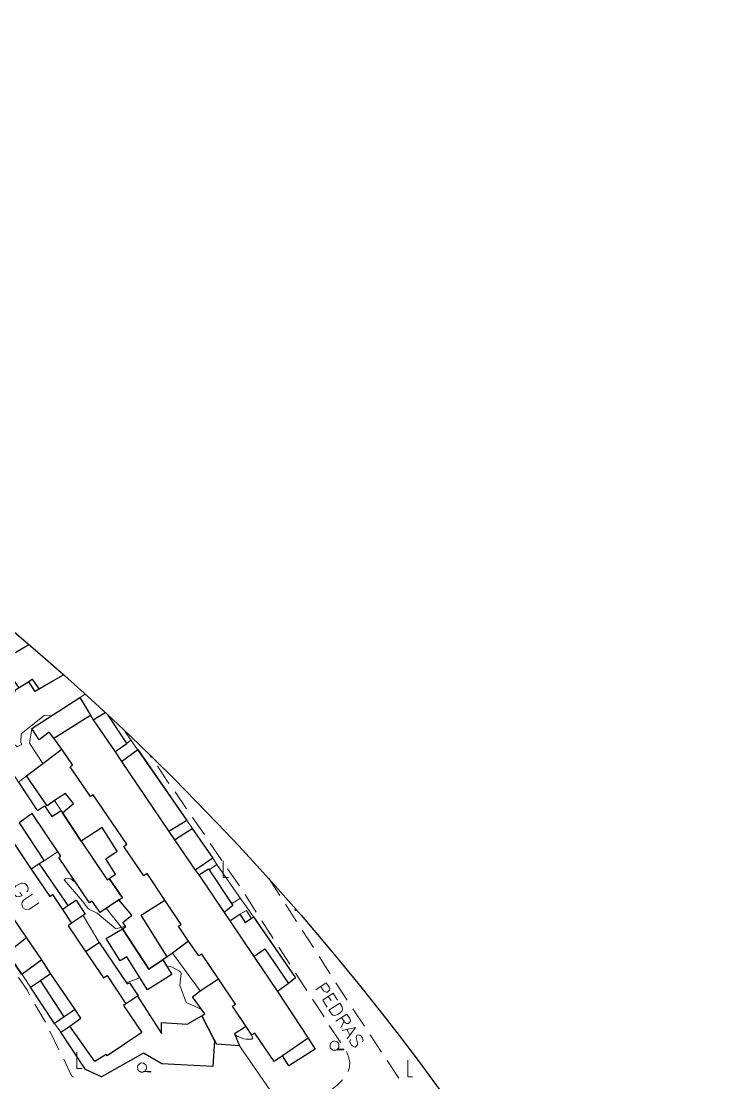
# Model space of a CAD drawing. Extents: x -2391 to 32076, y -11492 to 5852.
# Drawn here: x 4874.8 to 5011.5, y -976.7 to -771.5 of the extents above; entities that cross this region are included whole.
import ezdxf

# ---------------------------------------------------------------- set-up
doc = ezdxf.new("R2010")
doc.units = 0
doc.header["$LTSCALE"] = 7
for name, color, linetype in [('ALVE-CT', 3, 'CONTINUOUS'), ('PDF_A101 - EDIFICACAO', 7, 'CONTINUOUS'), ('PDF_A103 - PROJECAO_1', 7, 'CONTINUOUS'), ('PDF_A104 - PROJECAO_2', 7, 'CONTINUOUS'), ('PDF_A124 - MURO', 7, 'CONTINUOUS'), ('PDF_B210 - CONDOMINIO', 7, 'CONTINUOUS'), ('PDF_C301 - MEIO_FIO_2D', 7, 'CONTINUOUS'), ('PDF_C307 - TXT_NOME_LOGRADOURO', 7, 'CONTINUOUS'), ('PDF_F602 - ARVORE_ISOLADA', 7, 'CONTINUOUS'), ('PDF_I903 - POSTE', 7, 'CONTINUOUS'), ('PDF_N1402 - CURVA_INTERMEDIARIA', 7, 'CONTINUOUS')]:
    doc.layers.add(name, color=color, linetype=linetype)

msp = doc.modelspace()

# ---------------------------------------------------------------- linework, layer by layer
at = {"layer": 'ALVE-CT'}
msp.add_circle((4550.796, -1271.53), 500, dxfattribs=at)
at = {"layer": 'PDF_A101 - EDIFICACAO', "lineweight": 30}
for points in [[(4883.015, -897.859), (4882.932, -897.909), (4878.275, -900.534), (4877.513, -901.042), (4876.243, -899.179), (4874.38, -900.364), (4864.898, -906.206), (4863.374, -903.666), (4861.596, -900.618), (4861.512, -900.534), (4862.104, -900.195), (4869.047, -896.216), (4870.825, -895.2), (4876.294, -891.99)], [(4874.296, -918.567), (4877.767, -923.901), (4877.936, -924.07), (4879.291, -923.139), (4880.73, -925.255), (4882.508, -924.07), (4882.762, -924.493), (4886.403, -929.997), (4891.398, -937.447), (4891.821, -937.193), (4894.361, -940.918), (4893.684, -941.341), (4890.043, -943.797), (4888.519, -941.595), (4888.011, -941.934), (4882.085, -933.129), (4882.424, -932.875), (4876.92, -924.663), (4874.38, -926.441), (4879.206, -933.806), (4878.275, -934.399), (4883.778, -942.442), (4885.387, -941.426), (4887.165, -944.135), (4884.54, -945.829), (4883.863, -946.337), (4887.249, -951.332), (4889.874, -949.554), (4895.292, -957.597), (4895.716, -957.343), (4897.409, -959.883), (4897.24, -959.968), (4901.896, -967.164), (4901.896, -965.047), (4906.891, -965.386), (4909.685, -963.777), (4912.141, -968.519), (4911.802, -973.514), (4901.981, -973.006), (4898.425, -970.974), (4890.297, -975.546), (4887.249, -974.106), (4882.424, -966.91), (4884.201, -965.725), (4886.318, -964.201), (4885.217, -962.507), (4883.101, -963.947), (4881.238, -965.217), (4876.582, -958.19), (4878.529, -956.92), (4880.476, -955.565), (4878.783, -952.94), (4874.888, -955.734), (4872.095, -951.586), (4875.82, -948.623), (4843.309, -900.703)], [(4891.393, -905.479), (4895.208, -911.201), (4892.922, -912.725), (4894.192, -914.588), (4897.324, -912.302), (4906.807, -926.017), (4903.335, -928.134), (4904.436, -929.743), (4907.823, -927.541), (4911.802, -933.298), (4908.415, -935.584), (4909.093, -936.516), (4910.955, -935.33), (4915.696, -942.442), (4914.003, -943.797), (4915.104, -945.405), (4917.051, -944.135), (4918.067, -945.744), (4919.676, -944.643), (4927.803, -956.412), (4926.449, -957.512), (4924.332, -959.036), (4930.259, -968.095), (4931.613, -970.212), (4926.533, -973.429), (4925.263, -971.482), (4923.655, -972.582), (4919.93, -967.079), (4919.337, -967.503), (4918.236, -965.809), (4916.035, -967.249), (4916.966, -969.535), (4912.564, -969.196), (4912.141, -968.519), (4909.685, -963.777), (4910.278, -963.354), (4907.907, -960.052), (4909.347, -958.952), (4912.902, -956.581), (4909.685, -951.84), (4909.093, -952.178), (4907.145, -949.3), (4904.013, -951.67), (4902.997, -952.348), (4902.15, -952.94), (4899.441, -954.718), (4894.361, -946.929), (4895.038, -946.506), (4894.446, -945.744), (4896.139, -944.305), (4893.684, -941.341), (4894.361, -940.918), (4891.821, -937.193), (4893.007, -936.346), (4891.144, -933.383), (4893.345, -931.944), (4890.467, -927.372), (4886.403, -929.997), (4882.762, -924.493), (4884.879, -922.715), (4883.355, -920.768), (4881.238, -922.123), (4879.799, -923.139), (4875.82, -917.382), (4878.952, -915.011), (4882.678, -912.217), (4881.069, -910.101), (4880.222, -908.915), (4878.275, -910.439), (4876.836, -908.238), (4886.149, -902.227), (4888.181, -905.613), (4888.689, -906.545), (4891.05, -905.16)]]:
    msp.add_lwpolyline(points, dxfattribs=at)
msp.add_lwpolyline([(4902.15, -952.94), (4903.928, -955.734), (4899.187, -958.698), (4895.208, -952.348), (4893.938, -953.11), (4891.229, -948.792), (4894.361, -946.929), (4899.441, -954.718)], close=True, dxfattribs=at)
at = {"layer": 'PDF_A103 - PROJECAO_1', "lineweight": 30}
for points in [[(4882.698, -897.577), (4882.932, -897.909), (4878.275, -900.534), (4877.005, -898.671), (4876.243, -899.179), (4874.38, -900.364), (4870.825, -895.2), (4876.294, -891.99)], [(4874.38, -926.441), (4879.206, -933.806), (4878.275, -934.399), (4876.751, -935.415), (4880.307, -940.664), (4880.815, -940.326), (4882.762, -943.204), (4883.778, -942.442), (4885.387, -941.426), (4887.165, -944.135), (4884.54, -945.829), (4883.863, -946.337), (4887.249, -951.332), (4889.874, -949.554), (4895.292, -957.597), (4895.716, -957.343), (4897.409, -959.883), (4897.24, -959.968), (4894.53, -961.745), (4898.086, -966.995), (4891.398, -971.482), (4891.229, -971.228), (4889.027, -972.582), (4884.201, -965.725), (4886.318, -964.201), (4885.217, -962.507), (4883.101, -963.947), (4878.529, -956.92), (4880.476, -955.565), (4878.783, -952.94), (4875.82, -948.623), (4843.309, -900.703)]]:
    msp.add_lwpolyline(points, dxfattribs=at)
msp.add_lwpolyline([(4894.192, -914.588), (4903.335, -928.134), (4904.436, -929.743), (4908.415, -935.584), (4909.093, -936.516), (4914.003, -943.797), (4915.104, -945.405), (4919.76, -952.263), (4921.877, -950.824), (4926.449, -957.512), (4924.332, -959.036), (4930.259, -968.095), (4925.263, -971.482), (4923.655, -972.582), (4919.93, -967.079), (4919.337, -967.503), (4918.236, -965.809), (4915.612, -961.915), (4916.204, -961.491), (4912.902, -956.581), (4909.685, -951.84), (4909.093, -952.178), (4907.145, -949.3), (4904.013, -951.67), (4902.997, -952.348), (4898.002, -944.305), (4902.574, -941.426), (4899.102, -936.262), (4898.51, -936.685), (4894.615, -931.013), (4895.208, -930.589), (4888.689, -921.022), (4888.181, -921.361), (4884.286, -915.604), (4884.709, -915.265), (4882.678, -912.217), (4881.069, -910.101), (4888.181, -905.613), (4888.689, -906.545), (4892.922, -912.725)], close=True, dxfattribs=at)
at = {"layer": 'PDF_A104 - PROJECAO_2', "lineweight": 30}
msp.add_lwpolyline([(4873.534, -930.589), (4876.751, -935.415), (4880.307, -940.664), (4880.815, -940.326), (4882.762, -943.204), (4884.54, -945.829), (4883.863, -946.337), (4887.249, -951.332), (4890.721, -956.412), (4891.398, -955.988), (4895.038, -961.407), (4894.53, -961.745), (4898.086, -966.995), (4891.398, -971.482), (4891.229, -971.228), (4889.027, -972.582), (4884.201, -965.725), (4886.318, -964.201), (4885.217, -962.507), (4880.476, -955.565), (4878.783, -952.94), (4875.82, -948.623), (4843.309, -900.703)], dxfattribs=at)
msp.add_lwpolyline([(4888.689, -906.545), (4892.922, -912.725), (4894.192, -914.588), (4903.335, -928.134), (4904.436, -929.743), (4908.415, -935.584), (4909.093, -936.516), (4914.003, -943.797), (4915.104, -945.405), (4919.76, -952.263), (4924.332, -959.036), (4930.259, -968.095), (4925.263, -971.482), (4923.655, -972.582), (4919.93, -967.079), (4919.337, -967.503), (4918.236, -965.809), (4915.612, -961.915), (4916.204, -961.491), (4912.902, -956.581), (4909.685, -951.84), (4909.093, -952.178), (4907.145, -949.3), (4905.198, -946.421), (4905.706, -946.083), (4902.574, -941.426), (4899.102, -936.262), (4898.51, -936.685), (4894.615, -931.013), (4895.208, -930.589), (4888.689, -921.022), (4888.181, -921.361), (4884.286, -915.604), (4884.709, -915.265), (4882.678, -912.217), (4881.069, -910.101), (4888.181, -905.613)], close=True, dxfattribs=at)
at = {"layer": 'PDF_A124 - MURO', "lineweight": 9}
for points in [[(4876.306, -892), (4861.512, -900.534)], [(4887.147, -901.574), (4876.836, -908.238), (4876.412, -911.032), (4878.952, -915.011), (4874.296, -918.567), (4872.349, -915.604), (4872.857, -915.35), (4868.2, -908.153), (4866.676, -909.085), (4864.898, -906.206), (4876.243, -899.179), (4877.513, -901.042), (4882.991, -897.837)], [(4894.828, -908.705), (4895.885, -910.355), (4906.807, -926.017), (4907.738, -927.372), (4911.802, -933.298), (4912.564, -934.484), (4917.305, -941.257), (4918.321, -942.696), (4927.803, -956.412)], [(4896.054, -910.439), (4895.208, -911.117)], [(4875.82, -917.382), (4879.799, -923.139), (4881.238, -922.123), (4891.398, -937.447), (4891.821, -937.193), (4894.361, -940.918), (4891.229, -942.95), (4894.361, -946.929), (4899.441, -954.718), (4904.013, -951.67), (4909.347, -958.952), (4907.907, -960.052), (4910.278, -963.354), (4909.685, -963.777), (4912.564, -969.196), (4916.966, -969.535), (4922.808, -978.086)], [(4881.831, -932.028), (4879.206, -933.806)], [(4912.564, -934.484), (4911.04, -935.584)], [(4915.442, -942.103), (4917.136, -941.003)], [(4917.051, -944.135), (4918.321, -943.373), (4919.252, -944.897)], [(4890.297, -975.546), (4887.249, -974.106), (4882.424, -966.91), (4881.238, -965.217), (4876.582, -958.19), (4875.227, -956.158), (4867.777, -945.067)], [(4889.874, -949.554), (4886.741, -944.389)]]:
    msp.add_lwpolyline(points, dxfattribs=at)
at = {"layer": 'PDF_B210 - CONDOMINIO', "lineweight": 9}
for points in [[(4875.904, -939.818), (4876.074, -939.564), (4876.158, -939.14), (4876.074, -938.802), (4875.735, -938.378), (4875.481, -938.209), (4875.058, -938.124), (4874.804, -938.124), (4874.38, -938.294), (4873.788, -938.632), (4873.449, -939.056), (4873.28, -939.31), (4873.28, -939.733), (4873.28, -939.987), (4873.619, -940.495), (4873.873, -940.664), (4874.296, -940.749), (4874.55, -940.664), (4874.973, -940.495), (4874.55, -939.902)], [(4877.005, -940.241), (4875.227, -941.426), (4874.973, -941.765), (4874.888, -942.188), (4875.058, -942.611), (4875.142, -942.865), (4875.566, -943.119), (4875.904, -943.204), (4876.412, -943.119), (4878.19, -941.934)]]:
    msp.add_lwpolyline(points, dxfattribs=at)
at = {"layer": 'PDF_C301 - MEIO_FIO_2D', "lineweight": 9}
for points in [[(4899.578, -913.269), (4899.949, -913.826)], [(4901.134, -915.519), (4903.335, -918.821)], [(4904.521, -920.43), (4906.722, -923.731)], [(4907.907, -925.425), (4910.193, -928.727)], [(4911.294, -930.42), (4913.58, -933.722)], [(4914.68, -935.33), (4916.966, -938.632)], [(4924.755, -940.495), (4922.554, -937.108)], [(4918.067, -940.326), (4920.184, -943.712)], [(4927.973, -945.49), (4925.856, -942.188)], [(4921.284, -945.405), (4923.485, -948.792)], [(4931.275, -950.57), (4929.073, -947.183)], [(4924.586, -950.485), (4926.703, -953.787)], [(4934.492, -955.65), (4932.375, -952.263)], [(4927.803, -955.48), (4930.005, -958.867)], [(4876.412, -959.714), (4875.989, -958.867), (4874.296, -956.327)], [(4937.794, -960.729), (4935.592, -957.343)], [(4879.46, -964.963), (4879.291, -964.624), (4877.428, -961.491)], [(4931.105, -960.56), (4933.306, -963.947)], [(4941.096, -965.725), (4938.894, -962.423)], [(4934.322, -965.64), (4936.524, -968.942)], [(4882.085, -970.296), (4880.307, -966.741)], [(4944.397, -970.804), (4942.196, -967.418)], [(4884.879, -975.63), (4884.54, -975.376), (4883.016, -972.159)], [(4937.624, -970.635), (4938.048, -971.651), (4938.302, -972.667), (4938.217, -973.683), (4937.963, -974.53)], [(4947.784, -975.8), (4945.498, -972.413)], [(4936.862, -976.138), (4935.846, -977.154), (4934.576, -978.17), (4933.73, -978.678)]]:
    msp.add_lwpolyline(points, dxfattribs=at)
at = {"layer": 'PDF_C307 - TXT_NOME_LOGRADOURO', "lineweight": 9}
for points in [[(4931.698, -958.698), (4933.73, -957.343), (4934.322, -958.19), (4934.407, -958.613), (4934.407, -958.698), (4934.238, -958.952), (4933.984, -959.206), (4933.73, -959.206), (4933.56, -959.121), (4933.222, -958.952), (4932.629, -958.02)], [(4933.899, -962.084), (4933.052, -960.729), (4935.084, -959.375), (4935.931, -960.729)], [(4934.153, -960.052), (4934.661, -960.814)], [(4935.592, -964.793), (4937.709, -963.439), (4938.302, -964.285), (4938.386, -964.624), (4938.386, -964.793), (4938.217, -965.047), (4938.048, -965.217), (4937.794, -965.217), (4937.624, -965.217), (4937.286, -964.963), (4936.693, -964.031)], [(4937.201, -964.709), (4936.524, -966.148)], [(4936.778, -966.571), (4939.402, -965.979), (4937.794, -968.18)], [(4937.709, -966.402), (4938.302, -967.418)], [(4940.757, -968.773), (4940.842, -968.434), (4940.757, -968.095), (4940.503, -967.672), (4940.249, -967.503), (4939.91, -967.418), (4939.656, -967.503), (4939.572, -967.757), (4939.487, -967.926), (4939.572, -968.18), (4939.741, -968.942), (4939.741, -969.196), (4939.741, -969.365), (4939.572, -969.535), (4939.318, -969.789), (4938.979, -969.704), (4938.64, -969.45), (4938.386, -969.027), (4938.302, -968.688), (4938.386, -968.349)]]:
    msp.add_lwpolyline(points, dxfattribs=at)
msp.add_lwpolyline([(4934.238, -962.677), (4936.354, -961.322), (4936.778, -961.999), (4936.862, -962.338), (4936.862, -962.677), (4936.693, -962.931), (4936.439, -963.185), (4935.931, -963.523), (4935.592, -963.608), (4935.338, -963.693), (4935, -963.608), (4934.746, -963.354)], close=True, dxfattribs=at)
at = {"layer": 'PDF_F602 - ARVORE_ISOLADA', "lineweight": 9}
for points in [[(4935.931, -970.212), (4935.762, -970.296), (4935.592, -970.381), (4935.423, -970.381), (4935.254, -970.381), (4935, -970.381), (4934.915, -970.296), (4934.746, -970.127), (4934.576, -970.043), (4934.492, -969.873), (4934.492, -969.619), (4934.492, -969.365), (4934.492, -969.196), (4934.661, -968.942), (4934.83, -968.857), (4935, -968.688), (4935.254, -968.603), (4935.592, -968.688), (4935.846, -968.773), (4936.016, -968.942), (4936.1, -969.111), (4936.185, -969.281), (4936.185, -969.45), (4936.185, -969.704), (4936.185, -969.873), (4936.016, -970.043), (4935.931, -970.212), (4935.762, -970.296), (4937.116, -970.296), (4937.116, -970.212)], [(4898.679, -974.445), (4898.51, -974.53), (4898.425, -974.53), (4898.34, -974.614), (4898.171, -974.614), (4897.917, -974.614), (4897.748, -974.53), (4897.578, -974.445), (4897.494, -974.36), (4897.324, -974.191), (4897.324, -974.022), (4897.24, -973.768), (4897.24, -973.598), (4897.324, -973.344), (4897.494, -973.175), (4897.663, -973.006), (4897.832, -972.921), (4898.086, -972.836), (4898.425, -972.921), (4898.679, -973.09), (4898.848, -973.175), (4898.933, -973.429), (4899.018, -973.598), (4899.018, -973.768), (4899.018, -973.937), (4898.933, -974.106), (4898.764, -974.276), (4898.679, -974.445), (4898.51, -974.53), (4899.864, -974.614), (4899.864, -974.53)]]:
    msp.add_lwpolyline(points, close=True, dxfattribs=at)
at = {"layer": 'PDF_I903 - POSTE', "lineweight": 9}
for points in [[(4914.85, -937.024), (4913.834, -937.024), (4913.834, -933.806)], [(4928.04, -943.373), (4927.719, -943.373), (4927.719, -943.005)], [(4886.572, -973.937), (4885.556, -973.937), (4885.556, -970.804)], [(4950.409, -975.546), (4949.477, -975.546), (4949.477, -972.328)]]:
    msp.add_lwpolyline(points, dxfattribs=at)
at = {"layer": 'PDF_N1402 - CURVA_INTERMEDIARIA', "lineweight": 9}
for points in [[(4873.788, -900.703), (4873.026, -902.481), (4871.841, -905.021), (4870.486, -907.391), (4870.571, -907.815), (4871.079, -909.847), (4872.603, -909.847), (4873.365, -910.863), (4873.534, -911.286), (4874.042, -911.794), (4874.888, -911.286), (4874.719, -910.863), (4874.804, -909.254), (4879.206, -905.698), (4879.545, -905.613), (4880.646, -905.783)], [(4885.556, -938.209), (4884.371, -937.278), (4883.44, -937.193), (4883.101, -937.447), (4886.657, -941.595), (4887.673, -942.95), (4888.011, -943.204), (4889.451, -943.881), (4893.091, -946.929), (4894.954, -946.421)], [(4909.77, -962.592), (4909.262, -962.338), (4906.637, -961.153), (4905.452, -957.851), (4905.706, -955.565), (4905.621, -955.311), (4905.367, -955.142), (4903.843, -954.295), (4903.166, -954.126), (4902.997, -954.21)], [(4897.748, -956.327), (4896.986, -956.666), (4895.462, -957.258), (4894.954, -957.174)], [(4919.337, -967.503), (4919.506, -968.095), (4919.337, -968.265), (4918.321, -968.265), (4918.236, -968.265), (4917.813, -968.18), (4916.628, -967.757), (4916.12, -967.418)]]:
    msp.add_lwpolyline(points, dxfattribs=at)

doc.saveas('drawing.dxf')
